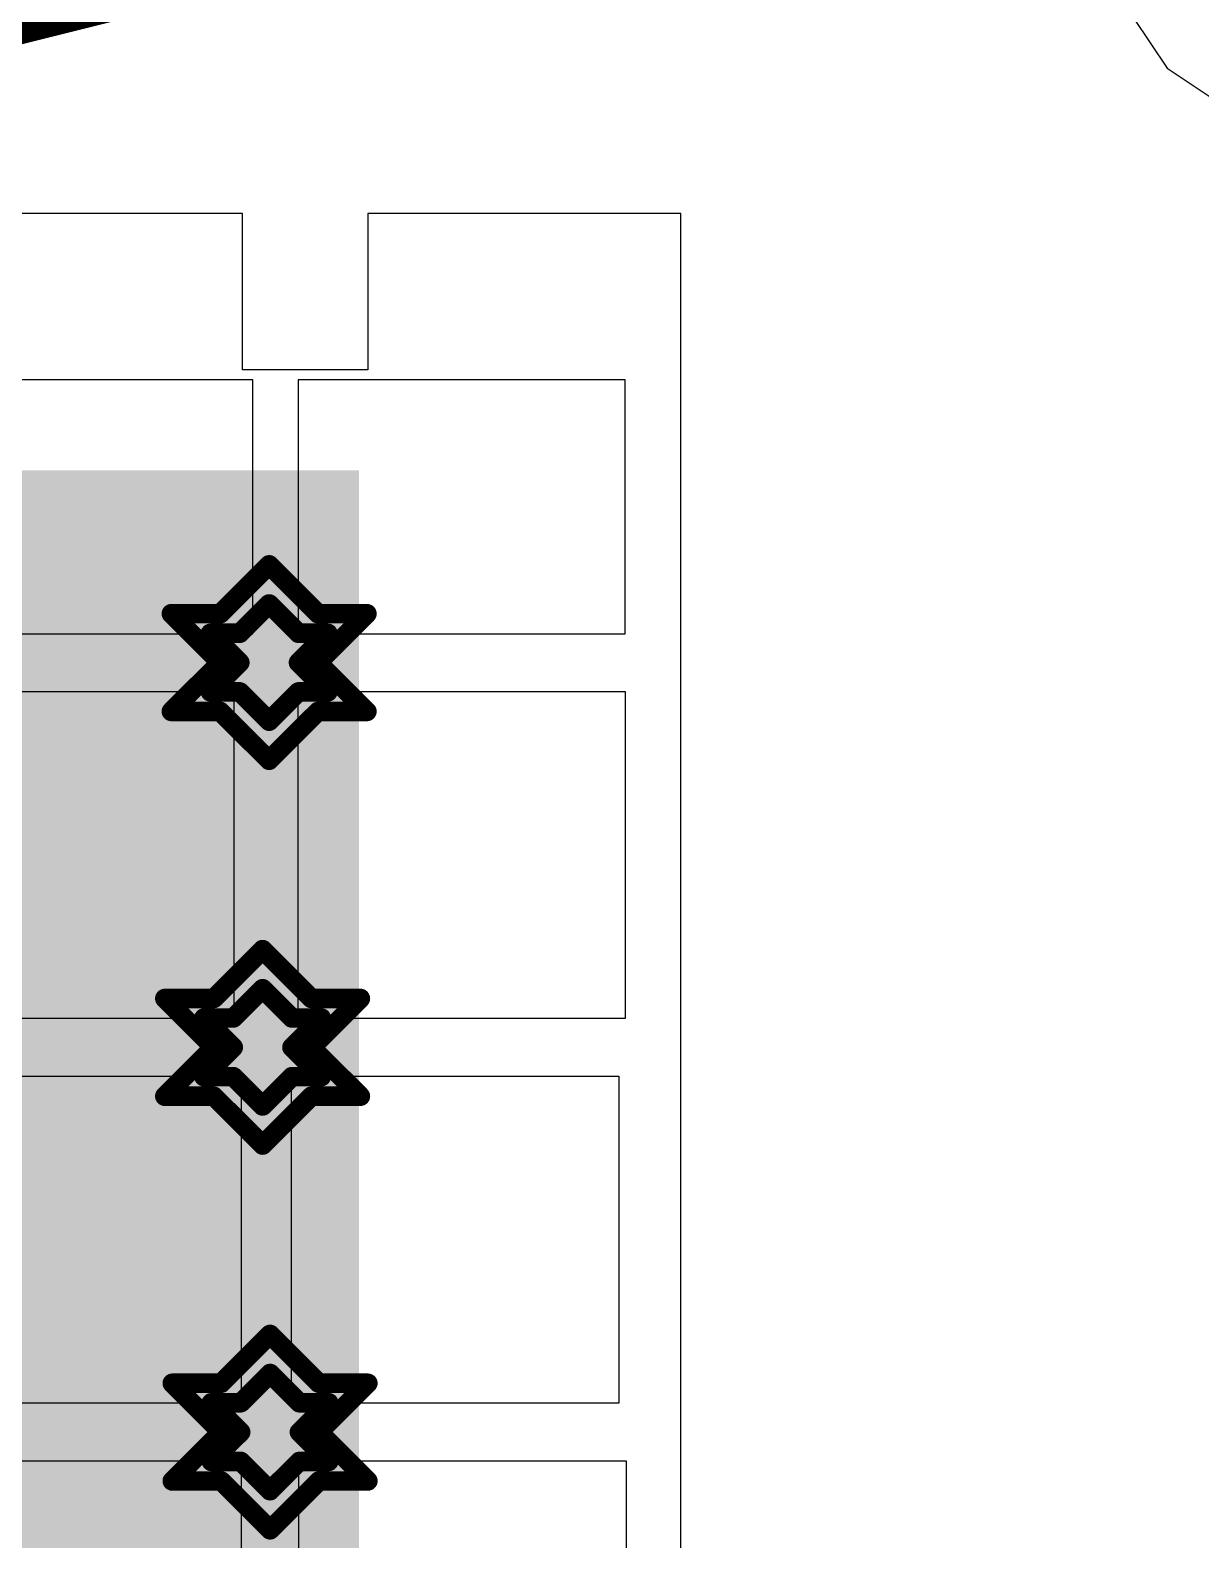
# Model space of a CAD drawing. Header units: millimetres. Extents: x 5 to 399, y 5 to 287.
# Drawn here: x 172.609 to 175.649, y 168.749 to 172.672 of the extents above; entities that cross this region are included whole.
import ezdxf

# ---------------------------------------------------------------- set-up
doc = ezdxf.new("R2010")
doc.units = ezdxf.units.MM
for name, color, linetype in [('DrillDrawing', 1, 'Continuous'), ('TopLayer', 1, 'Continuous'), ('TopOverlay', 2, 'Continuous'), ('TopPaste', 8, 'Continuous'), ('TopSolder', 216, 'Continuous')]:
    doc.layers.add(name, color=color, linetype=linetype)

# ---------------------------------------------------------------- blocks, each defined once
blk = doc.blocks.new('PQFN_8_MULTI_202')
at = {"layer": 'TopLayer'}
for p, q in [((2.667, 2.586), (-2.667, 2.586)), ((-2.667, 2.586), (-2.667, 1.7732)), ((-2.667, 1.7732), (-2.2606, 1.7732)), ((-2.2606, 1.7732), (-2.2606, 1.4478)), ((-2.2606, 1.4478), (-2.667, 1.4478)), ((-2.667, 1.4478), (-2.667, 0.7874))]:
    blk.add_line(p, q, dxfattribs=at)
blk.add_solid([(-2, -1.75), (2, -1.75), (-2, 1.75), (2, 1.75)], dxfattribs=at)
at = {"layer": 'TopPaste'}
for p, q in [((-1.575, 2.442), (-2.2352, 2.442)), ((-2.2352, 2.442), (-2.2352, 1.592)), ((-1.575, 1.592), (-1.575, 2.442)), ((-1.425, 1.592), (-1.425, 2.442)), ((-1.425, 2.442), (-0.575, 2.442)), ((-0.575, 2.442), (-0.575, 1.592)), ((0.575, 1.5944), (0.575, 2.4444)), ((0.575, 2.4444), (1.425, 2.4444)), ((-0.425, 1.575), (-0.425, 2.425)), ((-0.425, 2.425), (0.425, 2.425)), ((0.425, 2.425), (0.425, 1.575)), ((-2.2352, 1.592), (-1.575, 1.592)), ((-0.575, 1.592), (-1.425, 1.592)), ((0.425, 1.575), (-0.425, 1.575)), ((1.425, 1.5944), (0.575, 1.5944)), ((-1.575, 1.4744), (-2.2352, 1.4744)), ((-2.2352, 1.4744), (-2.2352, 0.6244)), ((-1.575, 0.6244), (-1.575, 1.4744)), ((-1.425, 1.425), (-0.575, 1.425)), ((-1.425, 0.575), (-1.425, 1.425)), ((-0.575, 1.425), (-0.575, 0.575)), ((-0.425, 1.4444), (0.425, 1.4444)), ((-0.425, 0.5944), (-0.425, 1.4444)), ((0.425, 1.4444), (0.425, 0.5944)), ((0.575, 1.4444), (1.425, 1.4444)), ((0.575, 0.5944), (0.575, 1.4444))]:
    blk.add_line(p, q, dxfattribs=at)
at = {"layer": 'TopSolder'}
blk.add_solid([(-2, -1.75), (2, -1.75), (-2, 1.75), (2, 1.75)], dxfattribs=at)

msp = doc.modelspace()

# ---------------------------------------------------------------- linework, layer by layer
at = {"layer": 'DrillDrawing', "const_width": 0.0508}
for points in [[(173.1024, 171.1558), (173.2294, 171.2828)], [(173.2294, 171.2828), (173.3564, 171.1558)], [(173.1532, 171.105), (173.2294, 171.1812)], [(173.2294, 171.1812), (173.3056, 171.105)], [(172.9754, 171.1558), (173.1024, 171.0288)], [(172.9754, 171.1558), (173.1024, 171.1558)], [(173.3564, 171.1558), (173.4834, 171.1558)], [(173.3564, 171.0288), (173.4834, 171.1558)], [(173.077, 171.105), (173.1532, 171.0288)], [(173.077, 171.105), (173.1532, 171.105)], [(173.3056, 171.105), (173.3818, 171.105)], [(173.3056, 171.0288), (173.3818, 171.105)], [(172.9754, 170.9018), (173.1024, 171.0288)], [(173.077, 170.9526), (173.1532, 171.0288)], [(173.3056, 171.0288), (173.3818, 170.9526)], [(173.3564, 171.0288), (173.4834, 170.9018)], [(173.077, 170.9526), (173.1532, 170.9526)], [(173.1532, 170.9526), (173.2294, 170.8764)], [(173.2294, 170.8764), (173.3056, 170.9526)], [(173.3056, 170.9526), (173.3818, 170.9526)], [(172.9754, 170.9018), (173.1024, 170.9018)], [(173.1024, 170.9018), (173.2294, 170.7748)], [(173.2294, 170.7748), (173.3564, 170.9018)], [(173.3564, 170.9018), (173.4834, 170.9018)], [(173.0854, 170.1558), (173.2124, 170.2828)], [(173.2124, 170.2828), (173.3394, 170.1558)], [(173.1362, 170.105), (173.2124, 170.1812)], [(173.2124, 170.1812), (173.2886, 170.105)], [(172.9584, 170.1558), (173.0854, 170.0288)], [(172.9584, 170.1558), (173.0854, 170.1558)], [(173.3394, 170.1558), (173.4664, 170.1558)], [(173.3394, 170.0288), (173.4664, 170.1558)], [(173.06, 170.105), (173.1362, 170.0288)], [(173.06, 170.105), (173.1362, 170.105)], [(173.2886, 170.105), (173.3648, 170.105)], [(173.2886, 170.0288), (173.3648, 170.105)], [(172.9584, 169.9018), (173.0854, 170.0288)], [(173.06, 169.9526), (173.1362, 170.0288)], [(173.2886, 170.0288), (173.3648, 169.9526)], [(173.3394, 170.0288), (173.4664, 169.9018)], [(173.06, 169.9526), (173.1362, 169.9526)], [(173.1362, 169.9526), (173.2124, 169.8764)], [(173.2124, 169.8764), (173.2886, 169.9526)], [(173.2886, 169.9526), (173.3648, 169.9526)], [(172.9584, 169.9018), (173.0854, 169.9018)], [(173.0854, 169.9018), (173.2124, 169.7748)], [(173.2124, 169.7748), (173.3394, 169.9018)], [(173.3394, 169.9018), (173.4664, 169.9018)], [(173.1048, 169.1558), (173.2318, 169.2828)], [(173.2318, 169.2828), (173.3588, 169.1558)], [(173.1556, 169.105), (173.2318, 169.1812)], [(173.2318, 169.1812), (173.308, 169.105)], [(172.9778, 169.1558), (173.1048, 169.0288)], [(172.9778, 169.1558), (173.1048, 169.1558)], [(173.3588, 169.1558), (173.4858, 169.1558)], [(173.3588, 169.0288), (173.4858, 169.1558)], [(173.0794, 169.105), (173.1556, 169.0288)], [(173.0794, 169.105), (173.1556, 169.105)], [(173.308, 169.105), (173.3842, 169.105)], [(173.308, 169.0288), (173.3842, 169.105)], [(172.9778, 168.9018), (173.1048, 169.0288)], [(173.0794, 168.9526), (173.1556, 169.0288)], [(173.308, 169.0288), (173.3842, 168.9526)], [(173.3588, 169.0288), (173.4858, 168.9018)], [(173.0794, 168.9526), (173.1556, 168.9526)], [(173.1556, 168.9526), (173.2318, 168.8764)], [(173.2318, 168.8764), (173.308, 168.9526)], [(173.308, 168.9526), (173.3842, 168.9526)], [(172.9778, 168.9018), (173.1048, 168.9018)], [(173.1048, 168.9018), (173.2318, 168.7748)], [(173.2318, 168.7748), (173.3588, 168.9018)], [(173.3588, 168.9018), (173.4858, 168.9018)]]:
    msp.add_lwpolyline(points, dxfattribs=at)
at = {"layer": 'DrillDrawing', "const_width": 0.0254}
for points in [[(173.2167, 171.2828, 1), (173.2421, 171.2828, 1)], [(173.2167, 171.2828, 1), (173.2421, 171.2828, 1)], [(173.2167, 171.1812, 1), (173.2421, 171.1812, 1)], [(173.2167, 171.1812, 1), (173.2421, 171.1812, 1)], [(172.9627, 171.1558, 1), (172.9881, 171.1558, 1)], [(172.9627, 171.1558, 1), (172.9881, 171.1558, 1)], [(173.0897, 171.1558, 1), (173.1151, 171.1558, 1)], [(173.0897, 171.1558, 1), (173.1151, 171.1558, 1)], [(173.3437, 171.1558, 1), (173.3691, 171.1558, 1)], [(173.3437, 171.1558, 1), (173.3691, 171.1558, 1)], [(173.4707, 171.1558, 1), (173.4961, 171.1558, 1)], [(173.4707, 171.1558, 1), (173.4961, 171.1558, 1)], [(173.0643, 171.105, 1), (173.0897, 171.105, 1)], [(173.0643, 171.105, 1), (173.0897, 171.105, 1)], [(173.1405, 171.105, 1), (173.1659, 171.105, 1)], [(173.1405, 171.105, 1), (173.1659, 171.105, 1)], [(173.2929, 171.105, 1), (173.3183, 171.105, 1)], [(173.2929, 171.105, 1), (173.3183, 171.105, 1)], [(173.3691, 171.105, 1), (173.3945, 171.105, 1)], [(173.3691, 171.105, 1), (173.3945, 171.105, 1)], [(173.0897, 171.0288, 1), (173.1151, 171.0288, 1)], [(173.0897, 171.0288, 1), (173.1151, 171.0288, 1)], [(173.1405, 171.0288, 1), (173.1659, 171.0288, 1)], [(173.1405, 171.0288, 1), (173.1659, 171.0288, 1)], [(173.2929, 171.0288, 1), (173.3183, 171.0288, 1)], [(173.2929, 171.0288, 1), (173.3183, 171.0288, 1)], [(173.3437, 171.0288, 1), (173.3691, 171.0288, 1)], [(173.3437, 171.0288, 1), (173.3691, 171.0288, 1)], [(173.0643, 170.9526, 1), (173.0897, 170.9526, 1)], [(173.0643, 170.9526, 1), (173.0897, 170.9526, 1)], [(173.1405, 170.9526, 1), (173.1659, 170.9526, 1)], [(173.1405, 170.9526, 1), (173.1659, 170.9526, 1)], [(173.2929, 170.9526, 1), (173.3183, 170.9526, 1)], [(173.2929, 170.9526, 1), (173.3183, 170.9526, 1)], [(173.3691, 170.9526, 1), (173.3945, 170.9526, 1)], [(173.3691, 170.9526, 1), (173.3945, 170.9526, 1)], [(172.9627, 170.9018, 1), (172.9881, 170.9018, 1)], [(172.9627, 170.9018, 1), (172.9881, 170.9018, 1)], [(173.0897, 170.9018, 1), (173.1151, 170.9018, 1)], [(173.0897, 170.9018, 1), (173.1151, 170.9018, 1)], [(173.3437, 170.9018, 1), (173.3691, 170.9018, 1)], [(173.3437, 170.9018, 1), (173.3691, 170.9018, 1)], [(173.4707, 170.9018, 1), (173.4961, 170.9018, 1)], [(173.4707, 170.9018, 1), (173.4961, 170.9018, 1)], [(173.2167, 170.8764, 1), (173.2421, 170.8764, 1)], [(173.2167, 170.8764, 1), (173.2421, 170.8764, 1)], [(173.2167, 170.7748, 1), (173.2421, 170.7748, 1)], [(173.2167, 170.7748, 1), (173.2421, 170.7748, 1)], [(173.1997, 170.2828, 1), (173.2251, 170.2828, 1)], [(173.1997, 170.2828, 1), (173.2251, 170.2828, 1)], [(173.1997, 170.1812, 1), (173.2251, 170.1812, 1)], [(173.1997, 170.1812, 1), (173.2251, 170.1812, 1)], [(172.9457, 170.1558, 1), (172.9711, 170.1558, 1)], [(172.9457, 170.1558, 1), (172.9711, 170.1558, 1)], [(173.0727, 170.1558, 1), (173.0981, 170.1558, 1)], [(173.0727, 170.1558, 1), (173.0981, 170.1558, 1)], [(173.3267, 170.1558, 1), (173.3521, 170.1558, 1)], [(173.3267, 170.1558, 1), (173.3521, 170.1558, 1)], [(173.4537, 170.1558, 1), (173.4791, 170.1558, 1)], [(173.4537, 170.1558, 1), (173.4791, 170.1558, 1)], [(173.0473, 170.105, 1), (173.0727, 170.105, 1)], [(173.0473, 170.105, 1), (173.0727, 170.105, 1)], [(173.1235, 170.105, 1), (173.1489, 170.105, 1)], [(173.1235, 170.105, 1), (173.1489, 170.105, 1)], [(173.2759, 170.105, 1), (173.3013, 170.105, 1)], [(173.2759, 170.105, 1), (173.3013, 170.105, 1)], [(173.3521, 170.105, 1), (173.3775, 170.105, 1)], [(173.3521, 170.105, 1), (173.3775, 170.105, 1)], [(173.0727, 170.0288, 1), (173.0981, 170.0288, 1)], [(173.0727, 170.0288, 1), (173.0981, 170.0288, 1)], [(173.1235, 170.0288, 1), (173.1489, 170.0288, 1)], [(173.1235, 170.0288, 1), (173.1489, 170.0288, 1)], [(173.2759, 170.0288, 1), (173.3013, 170.0288, 1)], [(173.2759, 170.0288, 1), (173.3013, 170.0288, 1)], [(173.3267, 170.0288, 1), (173.3521, 170.0288, 1)], [(173.3267, 170.0288, 1), (173.3521, 170.0288, 1)], [(173.0473, 169.9526, 1), (173.0727, 169.9526, 1)], [(173.0473, 169.9526, 1), (173.0727, 169.9526, 1)], [(173.1235, 169.9526, 1), (173.1489, 169.9526, 1)], [(173.1235, 169.9526, 1), (173.1489, 169.9526, 1)], [(173.2759, 169.9526, 1), (173.3013, 169.9526, 1)], [(173.2759, 169.9526, 1), (173.3013, 169.9526, 1)], [(173.3521, 169.9526, 1), (173.3775, 169.9526, 1)], [(173.3521, 169.9526, 1), (173.3775, 169.9526, 1)], [(172.9457, 169.9018, 1), (172.9711, 169.9018, 1)], [(172.9457, 169.9018, 1), (172.9711, 169.9018, 1)], [(173.0727, 169.9018, 1), (173.0981, 169.9018, 1)], [(173.0727, 169.9018, 1), (173.0981, 169.9018, 1)], [(173.1997, 169.8764, 1), (173.2251, 169.8764, 1)], [(173.1997, 169.8764, 1), (173.2251, 169.8764, 1)], [(173.3267, 169.9018, 1), (173.3521, 169.9018, 1)], [(173.3267, 169.9018, 1), (173.3521, 169.9018, 1)], [(173.4537, 169.9018, 1), (173.4791, 169.9018, 1)], [(173.4537, 169.9018, 1), (173.4791, 169.9018, 1)], [(173.1997, 169.7748, 1), (173.2251, 169.7748, 1)], [(173.1997, 169.7748, 1), (173.2251, 169.7748, 1)], [(173.2191, 169.2828, 1), (173.2445, 169.2828, 1)], [(173.2191, 169.2828, 1), (173.2445, 169.2828, 1)], [(173.2191, 169.1812, 1), (173.2445, 169.1812, 1)], [(173.2191, 169.1812, 1), (173.2445, 169.1812, 1)], [(172.9651, 169.1558, 1), (172.9905, 169.1558, 1)], [(172.9651, 169.1558, 1), (172.9905, 169.1558, 1)], [(173.0921, 169.1558, 1), (173.1175, 169.1558, 1)], [(173.0921, 169.1558, 1), (173.1175, 169.1558, 1)], [(173.3461, 169.1558, 1), (173.3715, 169.1558, 1)], [(173.3461, 169.1558, 1), (173.3715, 169.1558, 1)], [(173.4731, 169.1558, 1), (173.4985, 169.1558, 1)], [(173.4731, 169.1558, 1), (173.4985, 169.1558, 1)], [(173.0667, 169.105, 1), (173.0921, 169.105, 1)], [(173.0667, 169.105, 1), (173.0921, 169.105, 1)], [(173.1429, 169.105, 1), (173.1683, 169.105, 1)], [(173.1429, 169.105, 1), (173.1683, 169.105, 1)], [(173.2953, 169.105, 1), (173.3207, 169.105, 1)], [(173.2953, 169.105, 1), (173.3207, 169.105, 1)], [(173.3715, 169.105, 1), (173.3969, 169.105, 1)], [(173.3715, 169.105, 1), (173.3969, 169.105, 1)], [(173.0921, 169.0288, 1), (173.1175, 169.0288, 1)], [(173.0921, 169.0288, 1), (173.1175, 169.0288, 1)], [(173.1429, 169.0288, 1), (173.1683, 169.0288, 1)], [(173.1429, 169.0288, 1), (173.1683, 169.0288, 1)], [(173.2953, 169.0288, 1), (173.3207, 169.0288, 1)], [(173.2953, 169.0288, 1), (173.3207, 169.0288, 1)], [(173.3461, 169.0288, 1), (173.3715, 169.0288, 1)], [(173.3461, 169.0288, 1), (173.3715, 169.0288, 1)], [(173.0667, 168.9526, 1), (173.0921, 168.9526, 1)], [(173.0667, 168.9526, 1), (173.0921, 168.9526, 1)], [(173.1429, 168.9526, 1), (173.1683, 168.9526, 1)], [(173.1429, 168.9526, 1), (173.1683, 168.9526, 1)], [(173.2953, 168.9526, 1), (173.3207, 168.9526, 1)], [(173.2953, 168.9526, 1), (173.3207, 168.9526, 1)], [(173.3715, 168.9526, 1), (173.3969, 168.9526, 1)], [(173.3715, 168.9526, 1), (173.3969, 168.9526, 1)], [(172.9651, 168.9018, 1), (172.9905, 168.9018, 1)], [(172.9651, 168.9018, 1), (172.9905, 168.9018, 1)], [(173.0921, 168.9018, 1), (173.1175, 168.9018, 1)], [(173.0921, 168.9018, 1), (173.1175, 168.9018, 1)], [(173.3461, 168.9018, 1), (173.3715, 168.9018, 1)], [(173.3461, 168.9018, 1), (173.3715, 168.9018, 1)], [(173.4731, 168.9018, 1), (173.4985, 168.9018, 1)], [(173.4731, 168.9018, 1), (173.4985, 168.9018, 1)], [(173.2191, 168.8764, 1), (173.2445, 168.8764, 1)], [(173.2191, 168.8764, 1), (173.2445, 168.8764, 1)], [(173.2191, 168.7748, 1), (173.2445, 168.7748, 1)], [(173.2191, 168.7748, 1), (173.2445, 168.7748, 1)]]:
    msp.add_lwpolyline(points, format="xyb", close=True, dxfattribs=at)
at = {"layer": 'TopLayer'}
for p, q in [((175.4736, 172.7057), (175.562, 172.5734)), ((175.562, 172.5734), (175.6943, 172.485))]:
    msp.add_line(p, q, dxfattribs=at)
at = {"layer": 'TopOverlay', "const_width": 0.2032}
msp.add_lwpolyline([(175.5296, 176.3488, 1), (168.1592, 176.3488, 1)], format="xyb", close=True, dxfattribs=at)

# ---------------------------------------------------------------- block references
at = {"rotation": 270}
msp.add_blockref('PQFN_8_MULTI_202', (171.7124, 169.5288), dxfattribs=at)

doc.saveas('drawing.dxf')
